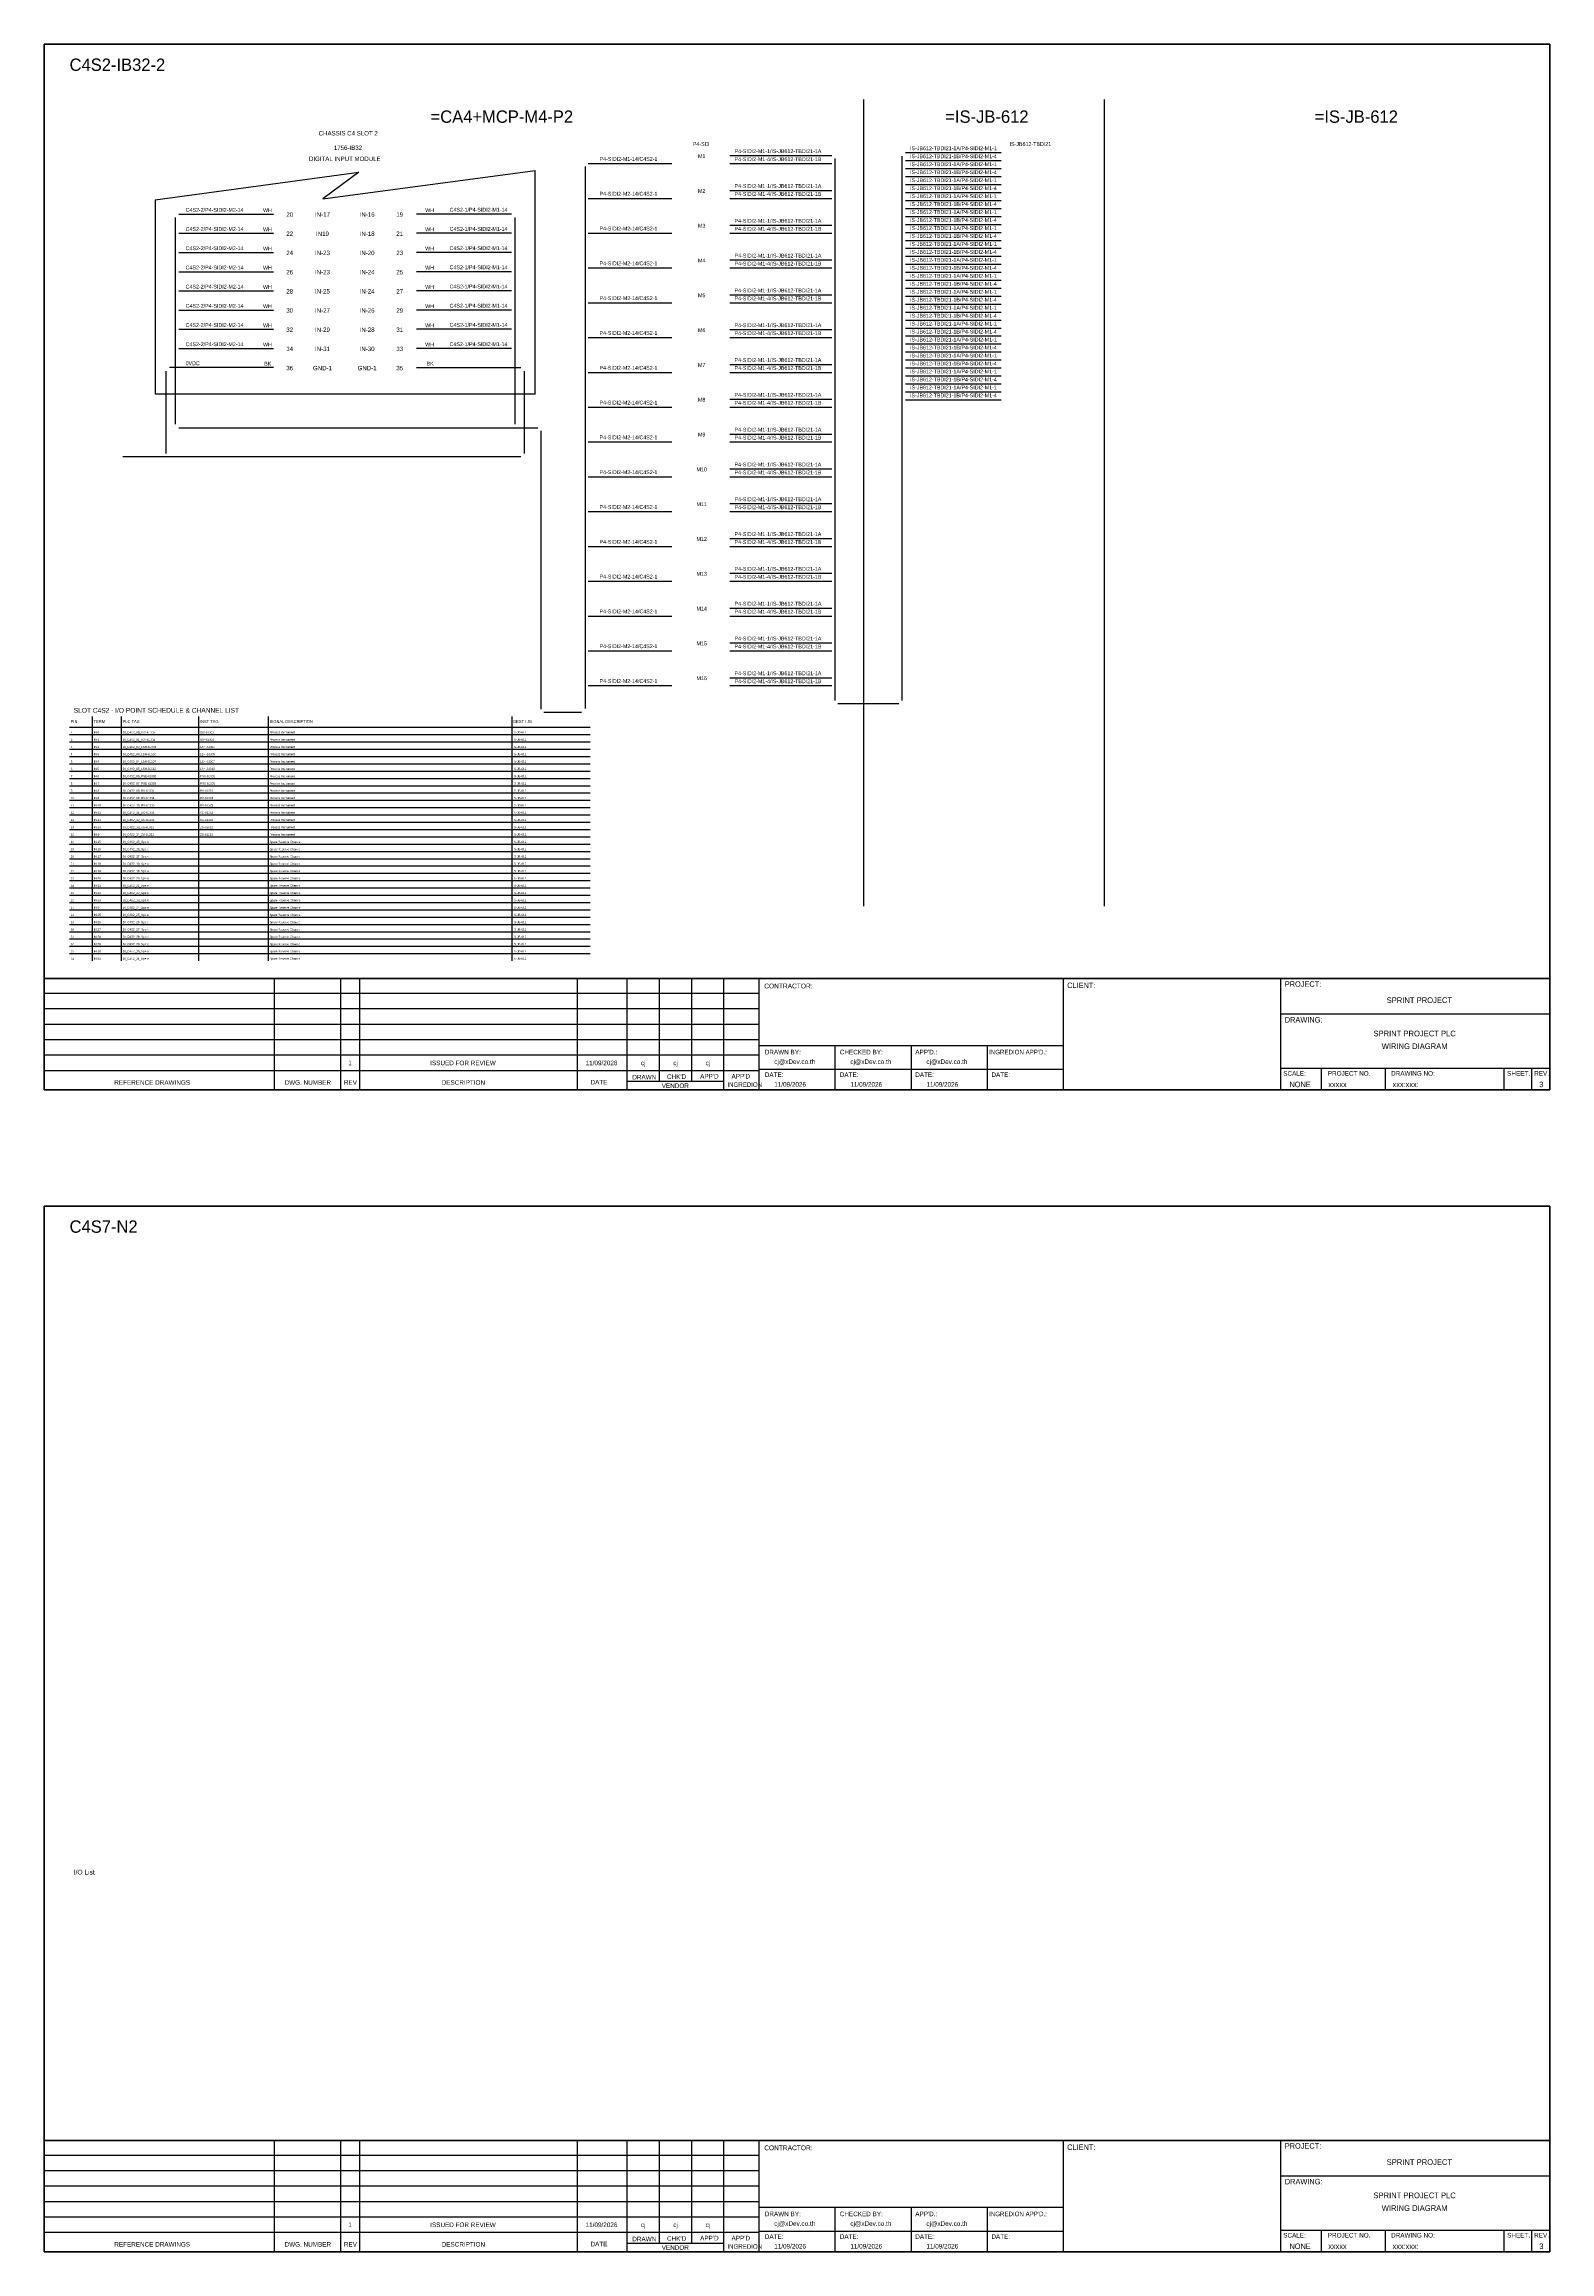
# Model space of a CAD drawing. Header units: metres. Extents: x 0 to 20667, y -39055 to 2704.
# Drawn here: x 4193 to 8087, y -30042 to -24334 of the extents above; entities that cross this region are included whole.
import ezdxf
from ezdxf.enums import TextEntityAlignment as Align

# ---------------------------------------------------------------- set-up
doc = ezdxf.new("R2010")
doc.units = ezdxf.units.M

msp = doc.modelspace()

# ---------------------------------------------------------------- linework, layer by layer
at = {"color": 7}
for p, q in [((4318.3, -26704.1), (4318.3, -26072)), ((4393.3, -26704.1), (4393.3, -26072)), ((4593.3, -26704.1), (4593.3, -26072)), ((4773.3, -26704.1), (4773.3, -26072)), ((5403.3, -26704.1), (5403.3, -26072)), ((4259, -26100), (5604.8, -26100))]:
    msp.add_line(p, q, dxfattribs=at)
at = {"color": 8}
for p, q in [((4259, -26118.9), (5604.8, -26118.9)), ((4259, -26137.8), (5604.8, -26137.8)), ((4259, -26156.7), (5604.8, -26156.7)), ((4259, -26175.5), (5604.8, -26175.5)), ((4259, -26194.4), (5604.8, -26194.4)), ((4259, -26213.3), (5604.8, -26213.3)), ((4259, -26232.2), (5604.8, -26232.2)), ((4259, -26251.1), (5604.8, -26251.1)), ((4259, -26269.9), (5604.8, -26269.9)), ((4259, -26288.8), (5604.8, -26288.8)), ((4259, -26307.7), (5604.8, -26307.7)), ((4259, -26326.6), (5604.8, -26326.6)), ((4259, -26345.4), (5604.8, -26345.4)), ((4259, -26364.3), (5604.8, -26364.3)), ((4259, -26383.2), (5604.8, -26383.2)), ((4259, -26402.1), (5604.8, -26402.1)), ((4259, -26421), (5604.8, -26421)), ((4259, -26439.8), (5604.8, -26439.8)), ((4259, -26458.7), (5604.8, -26458.7)), ((4259, -26477.6), (5604.8, -26477.6)), ((4259, -26496.5), (5604.8, -26496.5)), ((4259, -26515.3), (5604.8, -26515.3)), ((4259, -26534.2), (5604.8, -26534.2)), ((4259, -26553.1), (5604.8, -26553.1)), ((4259, -26572), (5604.8, -26572)), ((4259, -26590.9), (5604.8, -26590.9)), ((4259, -26609.7), (5604.8, -26609.7)), ((4259, -26628.6), (5604.8, -26628.6)), ((4259, -26647.5), (5604.8, -26647.5)), ((4259, -26666.4), (5604.8, -26666.4)), ((4259, -26685.2), (5604.8, -26685.2))]:
    msp.add_line(p, q, dxfattribs=at)
at = {"color": 4}
for p, q in [((7495.6, -26981.8), (7495.6, -27037.9)), ((7660.9, -26981.8), (7660.9, -27037.9)), ((7495.6, -29986), (7495.6, -30042.1)), ((7660.9, -29986), (7660.9, -30042.1))]:
    msp.add_line(p, q, dxfattribs=at)
at = {"color": 4, "ltscale": 0.5}
for p, q in [((7968, -26981.8), (7968, -27037.9)), ((7968, -26981.8), (7968, -27037.9)), ((8039.2, -26981.8), (8039.2, -27037.9)), ((8039.2, -26981.8), (8039.2, -27037.9)), ((7968, -29986), (7968, -30042.1)), ((7968, -29986), (7968, -30042.1)), ((8039.2, -29986), (8039.2, -30042.1)), ((8039.2, -29986), (8039.2, -30042.1))]:
    msp.add_line(p, q, dxfattribs=at)
at = {"layer": 'GT_1', "color": 4}
for p, q in [((4788.7, -27037.9), (4788.7, -26749.8)), ((4960.6, -27037.9), (4960.6, -26749.8)), ((5009.7, -27037.9), (5009.7, -26749.8)), ((5572.4, -27037.9), (5572.4, -26749.8)), ((5700.7, -27037.9), (5700.7, -26749.8)), ((5784.3, -27016.1), (5784.3, -26749.8)), ((5867.8, -27016.1), (5867.8, -26749.7)), ((5951.1, -27037.9), (5951.1, -26749.8)), ((6042.1, -27037.9), (6042.1, -26749.8)), ((6829.1, -27037.9), (6829.1, -26749.8)), ((7391.4, -27037.9), (7391.4, -26749.8)), ((7391.4, -27037.9), (7391.4, -26749.8)), ((7391.4, -27037.9), (7391.4, -26749.8)), ((6042.1, -26788.6), (4193.3, -26788.6)), ((6042.1, -26828.4), (4193.3, -26828.4)), ((6042.1, -26868.3), (4193.3, -26868.3)), ((6042.1, -26908.3), (4193.3, -26908.3)), ((6829.1, -26923.6), (6042.1, -26923.6)), ((6238.9, -27037.9), (6238.9, -26923.6)), ((6435.6, -27037.9), (6435.6, -26923.6)), ((6632.4, -27037.9), (6632.4, -26923.6)), ((6042.1, -26948.2), (4193.3, -26948.2)), ((6042, -26988.1), (4193.3, -26988.1)), ((6829.1, -26985.1), (6042.1, -26985.1)), ((7391.4, -26981.8), (8086.6, -26981.8)), ((5951.1, -27016.1), (5700.7, -27016.1)), ((6042.1, -29792.8), (4193.3, -29792.8)), ((4788.7, -30042.1), (4788.7, -29754)), ((4960.6, -30042.1), (4960.6, -29754)), ((5009.7, -30042.1), (5009.7, -29754)), ((5572.4, -30042.1), (5572.4, -29754)), ((5700.7, -30042.1), (5700.7, -29754)), ((5784.3, -30020.3), (5784.3, -29754)), ((5867.8, -30020.3), (5867.8, -29754)), ((5951.1, -30042.1), (5951.1, -29754)), ((6042.1, -30042.1), (6042.1, -29754)), ((6829.1, -30042.1), (6829.1, -29754)), ((7391.4, -30042.1), (7391.4, -29754)), ((7391.4, -30042.1), (7391.4, -29754)), ((7391.4, -30042.1), (7391.4, -29754)), ((6042.1, -29832.6), (4193.3, -29832.6)), ((6042.1, -29872.6), (4193.3, -29872.6)), ((6042.1, -29912.5), (4193.3, -29912.5)), ((6042.1, -29952.4), (4193.3, -29952.4)), ((6829.1, -29927.8), (6042.1, -29927.8)), ((6238.9, -30042.1), (6238.9, -29927.8)), ((6435.6, -30042.1), (6435.6, -29927.8)), ((6632.4, -30042.1), (6632.4, -29927.8)), ((6042, -29992.3), (4193.3, -29992.3)), ((5951.1, -30020.3), (5700.7, -30020.3)), ((6829.1, -29989.3), (6042.1, -29989.3)), ((7391.4, -29986), (8086.6, -29986))]:
    msp.add_line(p, q, dxfattribs=at)
at = {"layer": 'HELPPOINT', "color": 4, "lineweight": 35}
for p, q in [((4193.3, -27037.9), (4193.3, -24333.7)), ((4193.3, -24333.7), (8086.6, -24333.7)), ((4193.3, -27037.9), (4193.3, -24333.7)), ((4193.3, -24333.7), (8086.6, -24333.7)), ((8086.6, -24333.7), (8086.6, -27037.9)), ((8086.6, -24333.7), (8086.6, -27037.9)), ((8086.6, -27037.9), (4193.3, -27037.9)), ((8086.6, -27037.9), (4193.3, -27037.9)), ((4193.3, -30042.1), (4193.3, -27337.9)), ((4193.3, -27337.9), (8086.6, -27337.9)), ((4193.3, -30042.1), (4193.3, -27337.9)), ((4193.3, -27337.9), (8086.6, -27337.9)), ((8086.6, -27337.9), (8086.6, -30042.1)), ((8086.6, -27337.9), (8086.6, -30042.1)), ((8086.6, -30042.1), (4193.3, -30042.1)), ((8086.6, -30042.1), (4193.3, -30042.1))]:
    msp.add_line(p, q, dxfattribs=at)
at = {"layer": 'HELPPOINT', "color": 4}
for p, q in [((7391.4, -26841.3), (8086.6, -26841.3)), ((7391.4, -26841.3), (8086.6, -26841.3)), ((7391.4, -26981.8), (8086.6, -26981.8)), ((7391.4, -29845.6), (8086.6, -29845.6)), ((7391.4, -29845.6), (8086.6, -29845.6)), ((7391.4, -29986), (8086.6, -29986))]:
    msp.add_line(p, q, dxfattribs=at)
at = {"layer": 'IE-WIRE', "color": 4, "ltscale": 25.4}
for p, q in [((5591.9, -24650.4), (5591.9, -26051.8)), ((6237.8, -24629.8), (6237.8, -26030.8)), ((6411.3, -24623.4), (6411.3, -26030.8)), ((6420.5, -24614.2), (6668.2, -24614.2)), ((6420.5, -24614.2), (6668.2, -24614.2)), ((6420.5, -24634.8), (6668.2, -24634.8)), ((6420.5, -24634.8), (6668.2, -24634.8)), ((6420.5, -24655.5), (6668.2, -24655.5)), ((6420.5, -24655.5), (6668.2, -24655.5)), ((6420.5, -24676.1), (6668.2, -24676.1)), ((6420.5, -24676.1), (6668.2, -24676.1)), ((6420.5, -24696.7), (6668.2, -24696.7)), ((6420.5, -24696.7), (6668.2, -24696.7)), ((6420.5, -24717.3), (6668.2, -24717.3)), ((6420.5, -24717.3), (6668.2, -24717.3)), ((4541.4, -24773.1), (4786.7, -24773.1)), ((5401.4, -24773.1), (5156.2, -24773.1)), ((6420.5, -24737.9), (6668.2, -24737.9)), ((6420.5, -24737.9), (6668.2, -24737.9)), ((6420.5, -24758.5), (6668.2, -24758.5)), ((6420.5, -24758.5), (6668.2, -24758.5)), ((4532.3, -24782.3), (4532.3, -25308.4)), ((4541.4, -24822.8), (4786.7, -24822.8)), ((5401.4, -24822.8), (5156.2, -24822.8)), ((5410.6, -24782.3), (5410.6, -25246.1)), ((6420.5, -24779.1), (6668.2, -24779.1)), ((6420.5, -24779.1), (6668.2, -24779.1)), ((6420.5, -24799.7), (6668.2, -24799.7)), ((6420.5, -24799.7), (6668.2, -24799.7)), ((6420.5, -24820.4), (6668.2, -24820.4)), ((6420.5, -24820.4), (6668.2, -24820.4)), ((4541.4, -24872.4), (4786.7, -24872.4)), ((5401.4, -24872.4), (5156.2, -24872.4)), ((6420.5, -24841), (6668.2, -24841)), ((6420.5, -24841), (6668.2, -24841)), ((6420.5, -24861.6), (6668.2, -24861.6)), ((6420.5, -24861.6), (6668.2, -24861.6)), ((6420.5, -24882.2), (6668.2, -24882.2)), ((6420.5, -24882.2), (6668.2, -24882.2)), ((4541.4, -24922), (4786.7, -24922)), ((5401.4, -24922), (5156.2, -24922)), ((6420.5, -24902.8), (6668.2, -24902.8)), ((6420.5, -24902.8), (6668.2, -24902.8)), ((6420.5, -24923.4), (6668.2, -24923.4)), ((6420.5, -24923.4), (6668.2, -24923.4)), ((6420.5, -24944), (6668.2, -24944)), ((6420.5, -24944), (6668.2, -24944)), ((4541.4, -24971.7), (4786.7, -24971.7)), ((5401.4, -24971.7), (5156.2, -24971.7)), ((6420.5, -24964.6), (6668.2, -24964.6)), ((6420.5, -24964.6), (6668.2, -24964.6)), ((6420.5, -24985.2), (6668.2, -24985.2)), ((6420.5, -24985.2), (6668.2, -24985.2)), ((4541.4, -25021.3), (4786.7, -25021.3)), ((5401.4, -25021.3), (5156.2, -25021.3)), ((6420.5, -25005.9), (6668.2, -25005.9)), ((6420.5, -25005.9), (6668.2, -25005.9)), ((6420.5, -25026.5), (6668.2, -25026.5)), ((6420.5, -25026.5), (6668.2, -25026.5)), ((6420.5, -25047.1), (6668.2, -25047.1)), ((6420.5, -25047.1), (6668.2, -25047.1)), ((4541.4, -25070.9), (4786.7, -25070.9)), ((5401.4, -25070.9), (5156.2, -25070.9)), ((6420.5, -25067.7), (6668.2, -25067.7)), ((6420.5, -25067.7), (6668.2, -25067.7)), ((6420.5, -25088.3), (6668.2, -25088.3)), ((6420.5, -25088.3), (6668.2, -25088.3)), ((6420.5, -25108.9), (6668.2, -25108.9)), ((6420.5, -25108.9), (6668.2, -25108.9)), ((4541.4, -25120.6), (4786.7, -25120.6)), ((5401.4, -25120.6), (5156.2, -25120.6)), ((6420.5, -25129.5), (6668.2, -25129.5)), ((6420.5, -25129.5), (6668.2, -25129.5)), ((6420.5, -25150.1), (6668.2, -25150.1)), ((6420.5, -25150.1), (6668.2, -25150.1)), ((6420.5, -25170.8), (6668.2, -25170.8)), ((6420.5, -25170.8), (6668.2, -25170.8)), ((6420.5, -25191.4), (6668.2, -25191.4)), ((6420.5, -25191.4), (6668.2, -25191.4)), ((6420.5, -25212), (6668.2, -25212)), ((6420.5, -25212), (6668.2, -25212)), ((4532.3, -25246.1), (4532.3, -25316.6)), ((5410.6, -25246.1), (5410.6, -25316.6)), ((6420.5, -25232.6), (6668.2, -25232.6)), ((6420.5, -25232.6), (6668.2, -25232.6)), ((6420.5, -25253.2), (6668.2, -25253.2)), ((6420.5, -25253.2), (6668.2, -25253.2)), ((5477.5, -25333.7), (5477.5, -26052.9))]:
    msp.add_line(p, q, dxfattribs=at)
at = {"layer": 'IE-WIRE', "color": 4}
for p, q in [((5599.9, -24642.4), (5816.4, -24642.4)), ((5966.7, -24621.8), (6229.8, -24621.8)), ((5966.7, -24642.4), (6229.8, -24642.4)), ((5966.7, -24711.8), (6229.8, -24711.8)), ((5599.9, -24732.4), (5816.4, -24732.4)), ((5966.7, -24732.4), (6229.8, -24732.4)), ((5599.9, -24822.4), (5816.4, -24822.4)), ((5966.7, -24801.8), (6229.8, -24801.8)), ((5966.7, -24822.4), (6229.8, -24822.4)), ((5599.9, -24912.4), (5816.4, -24912.4)), ((5966.7, -24891.8), (6229.8, -24891.8)), ((5966.7, -24912.4), (6229.8, -24912.4)), ((5599.9, -25002.4), (5816.4, -25002.4)), ((5966.7, -24981.8), (6229.8, -24981.8)), ((5966.7, -25002.4), (6229.8, -25002.4)), ((5599.9, -25092.4), (5816.4, -25092.4)), ((5966.7, -25071.8), (6229.8, -25071.8)), ((5966.7, -25092.4), (6229.8, -25092.4)), ((5966.7, -25161.8), (6229.8, -25161.8)), ((5599.9, -25182.4), (5816.4, -25182.4)), ((5966.7, -25182.4), (6229.8, -25182.4)), ((5599.9, -25272.4), (5816.4, -25272.4)), ((5966.7, -25251.8), (6229.8, -25251.8)), ((5966.7, -25272.4), (6229.8, -25272.4)), ((4541.4, -25325.7), (5469.5, -25325.7)), ((5966.7, -25341.8), (6229.8, -25341.8)), ((5599.9, -25362.4), (5816.4, -25362.4)), ((5966.7, -25362.4), (6229.8, -25362.4)), ((5599.9, -25452.4), (5816.4, -25452.4)), ((5966.7, -25431.8), (6229.8, -25431.8)), ((5966.7, -25452.4), (6229.8, -25452.4)), ((5599.9, -25542.4), (5816.4, -25542.4)), ((5966.7, -25521.8), (6229.8, -25521.8)), ((5966.7, -25542.4), (6229.8, -25542.4)), ((5966.7, -25611.8), (6229.8, -25611.8)), ((5599.9, -25632.4), (5816.4, -25632.4)), ((5966.7, -25632.4), (6229.8, -25632.4)), ((5599.9, -25722.4), (5816.4, -25722.4)), ((5966.7, -25701.8), (6229.8, -25701.8)), ((5966.7, -25722.4), (6229.8, -25722.4)), ((5966.7, -25791.8), (6229.8, -25791.8)), ((5599.9, -25812.4), (5816.4, -25812.4)), ((5966.7, -25812.4), (6229.8, -25812.4)), ((5599.9, -25902.4), (5816.4, -25902.4)), ((5966.7, -25881.8), (6229.8, -25881.8)), ((5966.7, -25902.4), (6229.8, -25902.4)), ((5966.7, -25971.8), (6229.8, -25971.8)), ((5599.9, -25992.4), (5816.4, -25992.4)), ((5966.7, -25992.4), (6229.8, -25992.4)), ((5485.5, -26060.9), (5582.7, -26060.9)), ((6245.8, -26038.8), (6403.3, -26038.8))]:
    msp.add_line(p, q, dxfattribs=at)
at = {"layer": 'IE-WIRE', "color": 7, "ltscale": 25.4}
for p, q in [((4786.7, -25170.2), (4517.3, -25170.2)), ((5156.2, -25170.2), (5425.6, -25170.2)), ((4508.2, -25179.3), (4508.2, -25311.7)), ((5434.7, -25179.3), (5434.7, -25325.7)), ((4508.2, -25246.1), (4508.2, -25391.8)), ((5434.7, -25325.7), (5434.7, -25391.8)), ((5425.7, -25400.7), (4396.7, -25400.7))]:
    msp.add_line(p, q, dxfattribs=at)
at = {"layer": 'MEMBER', "color": 4, "lineweight": 35}
for p, q in [((4193.3, -26749.8), (8086.6, -26749.8)), ((4193.3, -26749.8), (8086.6, -26749.8)), ((4193.3, -29754), (8086.6, -29754)), ((4193.3, -29754), (8086.6, -29754))]:
    msp.add_line(p, q, dxfattribs=at)
at = {"layer": 'MEMBER', "color": 4}
for p, q in [((7391.4, -26841.3), (8086.6, -26841.3)), ((7391.4, -26841.3), (8086.6, -26841.3)), ((7391.4, -26981.8), (8086.6, -26981.8)), ((7391.4, -26981.8), (8086.6, -26981.8)), ((7391.4, -29845.6), (8086.6, -29845.6)), ((7391.4, -29845.6), (8086.6, -29845.6)), ((7391.4, -29986), (8086.6, -29986)), ((7391.4, -29986), (8086.6, -29986))]:
    msp.add_line(p, q, dxfattribs=at)
at = {"layer": 'x01001-FrameArea'}
for p, q in [((6311.5, -24476.4), (6311.5, -26562.9)), ((6934.6, -24476.4), (6934.6, -26562.9)), ((4914.3, -24733.6), (5462.9, -24660.1)), ((5462.9, -25238.7), (5462.9, -24660.1)), ((4480, -24736.5), (5007.4, -24664.8)), ((5007.4, -24664.8), (4914.3, -24733.6)), ((4480, -24736.5), (4480, -25238.7)), ((5462.9, -25238.7), (4480, -25238.7))]:
    msp.add_line(p, q, dxfattribs=at)

# ---------------------------------------------------------------- texts
at = {"color": 2}
for s, p in [('C4S2-IB32-2', (4259, -24402.9)), ('C4S7-N2', (4259, -27407.1))]:
    msp.add_text(s, height=32, dxfattribs=at).set_placement(p)
for s, height, p in [('=CA4+MCP-M4-P2', 32, (5376.7, -24521.1)), ('=IS-JB-612', 32, (6631, -24521.1)), ('=IS-JB-612', 32, (7586.1, -24521.1)), ('CHASSIS C4 SLOT 2', 11.441, (4979.5, -24564.1)), ('1756-IB32', 11.44, (4978.9, -24601.6)), ('DIGITAL INPUT MODULE', 11.441, (4970.7, -24630.1)), ('20', 11.44, (4828.2, -24774.3)), ('IN-17', 11.44, (4912.9, -24774.3)), ('IN-16', 11.44, (5028.4, -24774.3)), ('19', 11.44, (5112.7, -24774.3)), ('22', 11.44, (4828.2, -24823.9)), ('IN19', 11.44, (4912.9, -24823.9)), ('IN-18', 11.44, (5028.4, -24823.9)), ('21', 11.44, (5112.7, -24823.9)), ('24', 11.44, (4828.2, -24873.5)), ('IN-23', 11.44, (4912.9, -24873.5)), ('IN-20', 11.44, (5028.4, -24873.5)), ('23', 11.44, (5112.7, -24873.5)), ('26', 11.44, (4828.2, -24923.2)), ('IN-23', 11.44, (4912.9, -24923.2)), ('IN-24', 11.44, (5028.4, -24923.2)), ('25', 11.44, (5112.7, -24923.2)), ('28', 11.44, (4828.2, -24972.8)), ('IN-25', 11.44, (4912.9, -24972.8)), ('IN-24', 11.44, (5028.4, -24972.8)), ('27', 11.44, (5112.7, -24972.8)), ('30', 11.44, (4828.2, -25022.4)), ('IN-27', 11.44, (4912.9, -25022.4)), ('IN-26', 11.44, (5028.4, -25022.4)), ('29', 11.44, (5112.7, -25022.4)), ('32', 11.44, (4828.2, -25072.1)), ('34', 11.44, (4828.2, -25121.7)), ('IN-29', 11.44, (4912.9, -25072.1)), ('IN-31', 11.44, (4912.9, -25121.7)), ('IN-28', 11.44, (5028.4, -25072.1)), ('IN-30', 11.44, (5028.4, -25121.7)), ('31', 11.44, (5112.7, -25072.1)), ('33', 11.44, (5112.7, -25121.7)), ('36', 11.44, (4828.2, -25171.3)), ('GND-1', 11.44, (4912.9, -25171.3)), ('GND-1', 11.44, (5028.4, -25171.3)), ('35', 11.44, (5112.7, -25171.3))]:
    msp.add_text(s, height=height, dxfattribs=at).set_placement(p, align=Align.MIDDLE_CENTER)
at = {"color": 4}
for s, height, p in [('P4-SI3', 9.95, (5891.6, -24591.9)), ('IS-JB612-TBDI21', 9.949, (6743.4, -24591.9))]:
    msp.add_text(s, height=height, dxfattribs=at).set_placement(p, align=Align.MIDDLE_CENTER)
for s, height, p in [('IS-JB612-TBDI21-1A/P4-SIDI2-M1-1', 9.949, (6432.2, -24607.9)), ('P4-SIDI2-M1-14/C4S2-1', 9.949, (5629.4, -24635.5)), ('P4-SIDI2-M1-1/IS-JB612-TBDI21-1A', 9.949, (5978.5, -24615.5)), ('P4-SIDI2-M1-4/IS-JB612-TBDI21-1B', 9.949, (5978.5, -24636.1)), ('IS-JB612-TBDI21-1B/P4-SIDI2-M1-4', 9.949, (6432.2, -24628.6)), ('IS-JB612-TBDI21-1A/P4-SIDI2-M1-1', 9.949, (6432.2, -24649.2)), ('IS-JB612-TBDI21-1B/P4-SIDI2-M1-4', 9.949, (6432.2, -24669.8)), ('P4-SIDI2-M2-14/C4S2-1', 9.949, (5629.4, -24725.5)), ('P4-SIDI2-M1-1/IS-JB612-TBDI21-1A', 9.949, (5978.5, -24705.5)), ('P4-SIDI2-M1-4/IS-JB612-TBDI21-1B', 9.949, (5978.5, -24726.1)), ('IS-JB612-TBDI21-1A/P4-SIDI2-M1-1', 9.949, (6432.2, -24690.4)), ('IS-JB612-TBDI21-1B/P4-SIDI2-M1-4', 9.949, (6432.2, -24711)), ('C4S2-2/P4-SIDI2-M2-14', 9.949, (4559.1, -24767.2)), ('WH', 9.95, (4759.2, -24767.9)), ('WH', 9.95, (5178.6, -24767.9)), ('C4S2-1/P4-SIDI2-M1-14', 9.949, (5241.6, -24766.8)), ('IS-JB612-TBDI21-1A/P4-SIDI2-M1-1', 9.949, (6432.2, -24731.6)), ('IS-JB612-TBDI21-1B/P4-SIDI2-M1-4', 9.949, (6432.2, -24752.2)), ('IS-JB612-TBDI21-1A/P4-SIDI2-M1-1', 9.949, (6432.2, -24772.8)), ('C4S2-2/P4-SIDI2-M2-14', 9.949, (4559.1, -24816.8)), ('WH', 9.95, (4759.2, -24817.5)), ('WH', 9.95, (5178.6, -24817.5)), ('C4S2-1/P4-SIDI2-M1-14', 9.949, (5241.6, -24816.5)), ('P4-SIDI2-M2-14/C4S2-1', 9.949, (5629.4, -24815.5)), ('P4-SIDI2-M1-1/IS-JB612-TBDI21-1A', 9.949, (5978.5, -24795.5)), ('P4-SIDI2-M1-4/IS-JB612-TBDI21-1B', 9.949, (5978.5, -24816.1)), ('IS-JB612-TBDI21-1B/P4-SIDI2-M1-4', 9.949, (6432.2, -24793.5)), ('IS-JB612-TBDI21-1A/P4-SIDI2-M1-1', 9.949, (6432.2, -24814.1)), ('IS-JB612-TBDI21-1B/P4-SIDI2-M1-4', 9.949, (6432.2, -24834.7)), ('C4S2-2/P4-SIDI2-M2-14', 9.949, (4559.1, -24866.4)), ('WH', 9.95, (4759.2, -24867.1)), ('WH', 9.95, (5178.6, -24867.1)), ('C4S2-1/P4-SIDI2-M1-14', 9.949, (5241.6, -24866.1)), ('P4-SIDI2-M1-1/IS-JB612-TBDI21-1A', 9.949, (5978.5, -24885.5)), ('IS-JB612-TBDI21-1A/P4-SIDI2-M1-1', 9.949, (6432.2, -24855.3)), ('IS-JB612-TBDI21-1B/P4-SIDI2-M1-4', 9.949, (6432.2, -24875.9)), ('IS-JB612-TBDI21-1A/P4-SIDI2-M1-1', 9.949, (6432.2, -24896.5)), ('C4S2-2/P4-SIDI2-M2-14', 9.949, (4559.1, -24916.1)), ('WH', 9.95, (4759.2, -24916.8)), ('WH', 9.95, (5178.6, -24916.8)), ('C4S2-1/P4-SIDI2-M1-14', 9.949, (5241.6, -24915.7)), ('P4-SIDI2-M2-14/C4S2-1', 9.949, (5629.4, -24905.5)), ('P4-SIDI2-M1-4/IS-JB612-TBDI21-1B', 9.949, (5978.5, -24906.1)), ('IS-JB612-TBDI21-1B/P4-SIDI2-M1-4', 9.949, (6432.2, -24917.1)), ('IS-JB612-TBDI21-1A/P4-SIDI2-M1-1', 9.949, (6432.2, -24937.7)), ('C4S2-2/P4-SIDI2-M2-14', 9.949, (4559.1, -24965.7)), ('WH', 9.95, (4759.2, -24966.4)), ('WH', 9.95, (5178.6, -24966.4)), ('C4S2-1/P4-SIDI2-M1-14', 9.949, (5241.6, -24965.4)), ('P4-SIDI2-M2-14/C4S2-1', 9.949, (5629.4, -24995.5)), ('P4-SIDI2-M1-1/IS-JB612-TBDI21-1A', 9.949, (5978.5, -24975.5)), ('P4-SIDI2-M1-4/IS-JB612-TBDI21-1B', 9.949, (5978.5, -24996.1)), ('IS-JB612-TBDI21-1B/P4-SIDI2-M1-4', 9.949, (6432.2, -24958.3)), ('IS-JB612-TBDI21-1A/P4-SIDI2-M1-1', 9.949, (6432.2, -24979)), ('IS-JB612-TBDI21-1B/P4-SIDI2-M1-4', 9.949, (6432.2, -24999.6)), ('C4S2-2/P4-SIDI2-M2-14', 9.949, (4559.1, -25015.3)), ('C4S2-2/P4-SIDI2-M2-14', 9.949, (4559.1, -25065)), ('WH', 9.95, (4759.2, -25016)), ('WH', 9.95, (4759.2, -25065.7)), ('WH', 9.95, (5178.6, -25016)), ('WH', 9.95, (5178.6, -25065.7)), ('C4S2-1/P4-SIDI2-M1-14', 9.949, (5241.6, -25015)), ('C4S2-1/P4-SIDI2-M1-14', 9.949, (5241.6, -25064.6)), ('P4-SIDI2-M1-1/IS-JB612-TBDI21-1A', 9.949, (5978.5, -25065.5)), ('IS-JB612-TBDI21-1A/P4-SIDI2-M1-1', 9.949, (6432.2, -25020.2)), ('IS-JB612-TBDI21-1B/P4-SIDI2-M1-4', 9.949, (6432.2, -25040.8)), ('IS-JB612-TBDI21-1A/P4-SIDI2-M1-1', 9.949, (6432.2, -25061.4)), ('C4S2-2/P4-SIDI2-M2-14', 9.949, (4559.1, -25114.6)), ('WH', 9.95, (4759.2, -25115.3)), ('WH', 9.95, (5178.6, -25115.3)), ('C4S2-1/P4-SIDI2-M1-14', 9.949, (5241.6, -25114.3)), ('P4-SIDI2-M2-14/C4S2-1', 9.949, (5629.4, -25085.5)), ('P4-SIDI2-M1-4/IS-JB612-TBDI21-1B', 9.949, (5978.5, -25086.1)), ('IS-JB612-TBDI21-1B/P4-SIDI2-M1-4', 9.949, (6432.2, -25082)), ('IS-JB612-TBDI21-1A/P4-SIDI2-M1-1', 9.949, (6432.2, -25102.6)), ('IS-JB612-TBDI21-1B/P4-SIDI2-M1-4', 9.949, (6432.2, -25123.2)), ('P4-SIDI2-M2-14/C4S2-1', 9.949, (5629.4, -25175.5)), ('P4-SIDI2-M1-1/IS-JB612-TBDI21-1A', 9.949, (5978.5, -25155.5)), ('P4-SIDI2-M1-4/IS-JB612-TBDI21-1B', 9.949, (5978.5, -25176.1)), ('IS-JB612-TBDI21-1A/P4-SIDI2-M1-1', 9.949, (6432.2, -25143.9)), ('IS-JB612-TBDI21-1B/P4-SIDI2-M1-4', 9.949, (6432.2, -25164.5)), ('IS-JB612-TBDI21-1A/P4-SIDI2-M1-1', 9.949, (6432.2, -25185.1)), ('IS-JB612-TBDI21-1B/P4-SIDI2-M1-4', 9.949, (6432.2, -25205.7)), ('IS-JB612-TBDI21-1A/P4-SIDI2-M1-1', 9.949, (6432.2, -25226.3)), ('P4-SIDI2-M2-14/C4S2-1', 9.949, (5629.4, -25265.5)), ('P4-SIDI2-M1-1/IS-JB612-TBDI21-1A', 9.949, (5978.5, -25245.5)), ('P4-SIDI2-M1-4/IS-JB612-TBDI21-1B', 9.949, (5978.5, -25266.1)), ('IS-JB612-TBDI21-1B/P4-SIDI2-M1-4', 9.949, (6432.2, -25246.9)), ('P4-SIDI2-M2-14/C4S2-1', 9.949, (5629.4, -25355.5)), ('P4-SIDI2-M1-1/IS-JB612-TBDI21-1A', 9.949, (5978.5, -25335.5)), ('P4-SIDI2-M1-4/IS-JB612-TBDI21-1B', 9.949, (5978.5, -25356.1)), ('P4-SIDI2-M2-14/C4S2-1', 9.949, (5629.4, -25445.5)), ('P4-SIDI2-M1-1/IS-JB612-TBDI21-1A', 9.949, (5978.5, -25425.5)), ('P4-SIDI2-M1-4/IS-JB612-TBDI21-1B', 9.949, (5978.5, -25446.1)), ('P4-SIDI2-M1-1/IS-JB612-TBDI21-1A', 9.949, (5978.5, -25515.5)), ('P4-SIDI2-M2-14/C4S2-1', 9.949, (5629.4, -25535.5)), ('P4-SIDI2-M1-4/IS-JB612-TBDI21-1B', 9.949, (5978.5, -25536.1)), ('P4-SIDI2-M2-14/C4S2-1', 9.949, (5629.4, -25625.5)), ('P4-SIDI2-M1-1/IS-JB612-TBDI21-1A', 9.949, (5978.5, -25605.5)), ('P4-SIDI2-M1-4/IS-JB612-TBDI21-1B', 9.949, (5978.5, -25626.1)), ('P4-SIDI2-M1-1/IS-JB612-TBDI21-1A', 9.949, (5978.5, -25695.5)), ('P4-SIDI2-M2-14/C4S2-1', 9.949, (5629.4, -25715.5)), ('P4-SIDI2-M1-4/IS-JB612-TBDI21-1B', 9.949, (5978.5, -25716.1)), ('P4-SIDI2-M2-14/C4S2-1', 9.949, (5629.4, -25805.5)), ('P4-SIDI2-M1-1/IS-JB612-TBDI21-1A', 9.949, (5978.5, -25785.5)), ('P4-SIDI2-M1-4/IS-JB612-TBDI21-1B', 9.949, (5978.5, -25806.1)), ('P4-SIDI2-M2-14/C4S2-1', 9.949, (5629.4, -25895.5)), ('P4-SIDI2-M1-1/IS-JB612-TBDI21-1A', 9.949, (5978.5, -25875.5)), ('P4-SIDI2-M1-4/IS-JB612-TBDI21-1B', 9.949, (5978.5, -25896.1)), ('P4-SIDI2-M1-1/IS-JB612-TBDI21-1A', 9.949, (5978.5, -25965.5)), ('P4-SIDI2-M2-14/C4S2-1', 9.949, (5629.4, -25985.5)), ('P4-SIDI2-M1-4/IS-JB612-TBDI21-1B', 9.949, (5978.5, -25986.1))]:
    msp.add_text(s, height=height, dxfattribs=at).set_placement(p)
at = {"color": 7}
for s, height, p in [('0VDC', 9.95, (4559.1, -25163.9)), ('BK', 9.95, (4762.2, -25164.9)), ('BK', 9.95, (5182.1, -25164.9)), ('2', 5.5, (4262, -26134.8)), ('1', 5.5, (4262, -26115.9)), ('IN-0', 5.5, (4321.3, -26115.9)), ('IN-1', 5.5, (4321.3, -26134.8)), ('DI_C4S2_00_ISV-61303', 5.5, (4396.3, -26115.9)), ('DI_C4S2_01_ISV-61304', 5.5, (4396.3, -26134.8)), ('ISV-61303', 5.5, (4596.3, -26115.9)), ('ISV-61304', 5.5, (4596.3, -26134.8)), ('Process Instrument', 5.5, (4776.3, -26115.9)), ('Process Instrument', 5.5, (4776.3, -26134.8)), ('IS-JB-612', 5.5, (5406.3, -26115.9)), ('IS-JB-612', 5.5, (5406.3, -26134.8)), ('4', 5.5, (4262, -26172.5)), ('3', 5.5, (4262, -26153.7)), ('5', 5.5, (4262, -26191.4)), ('IN-2', 5.5, (4321.3, -26153.7)), ('IN-3', 5.5, (4321.3, -26172.5)), ('IN-4', 5.5, (4321.3, -26191.4)), ('DI_C4S2_02_LSH-61304', 5.5, (4396.3, -26153.7)), ('DI_C4S2_03_LSH-61305', 5.5, (4396.3, -26172.5)), ('DI_C4S2_04_LSH-61307', 5.5, (4396.3, -26191.4)), ('LSH-61304', 5.5, (4596.3, -26153.7)), ('LSH-61305', 5.5, (4596.3, -26172.5)), ('LSH-61307', 5.5, (4596.3, -26191.4)), ('Process Instrument', 5.5, (4776.3, -26153.7)), ('Process Instrument', 5.5, (4776.3, -26172.5)), ('Process Instrument', 5.5, (4776.3, -26191.4)), ('IS-JB-612', 5.5, (5406.3, -26153.7)), ('IS-JB-612', 5.5, (5406.3, -26172.5)), ('IS-JB-612', 5.5, (5406.3, -26191.4)), ('8', 5.5, (4262, -26248.1)), ('6', 5.5, (4262, -26210.3)), ('7', 5.5, (4262, -26229.2)), ('IN-5', 5.5, (4321.3, -26210.3)), ('IN-6', 5.5, (4321.3, -26229.2)), ('IN-7', 5.5, (4321.3, -26248.1)), ('DI_C4S2_05_LSH-61312', 5.5, (4396.3, -26210.3)), ('DI_C4S2_06_PSE-61302', 5.5, (4396.3, -26229.2)), ('DI_C4S2_07_PSE-61303', 5.5, (4396.3, -26248.1)), ('LSH-61312', 5.5, (4596.3, -26210.3)), ('PSE-61302', 5.5, (4596.3, -26229.2)), ('PSE-61303', 5.5, (4596.3, -26248.1)), ('Process Instrument', 5.5, (4776.3, -26210.3)), ('Process Instrument', 5.5, (4776.3, -26229.2)), ('Process Instrument', 5.5, (4776.3, -26248.1)), ('IS-JB-612', 5.5, (5406.3, -26210.3)), ('IS-JB-612', 5.5, (5406.3, -26229.2)), ('IS-JB-612', 5.5, (5406.3, -26248.1)), ('9', 5.5, (4262, -26266.9)), ('10', 5.5, (4262, -26285.8)), ('11', 5.5, (4262, -26304.7)), ('IN-8', 5.5, (4321.3, -26266.9)), ('IN-9', 5.5, (4321.3, -26285.8)), ('IN-10', 5.5, (4321.3, -26304.7)), ('DI_C4S2_08_RV-61301', 5.5, (4396.3, -26266.9)), ('DI_C4S2_09_RV-61304', 5.5, (4396.3, -26285.8)), ('DI_C4S2_10_RV-61305', 5.5, (4396.3, -26304.7)), ('RV-61301', 5.5, (4596.3, -26266.9)), ('RV-61304', 5.5, (4596.3, -26285.8)), ('RV-61305', 5.5, (4596.3, -26304.7)), ('Process Instrument', 5.5, (4776.3, -26266.9)), ('Process Instrument', 5.5, (4776.3, -26285.8)), ('Process Instrument', 5.5, (4776.3, -26304.7)), ('IS-JB-612', 5.5, (5406.3, -26266.9)), ('IS-JB-612', 5.5, (5406.3, -26285.8)), ('IS-JB-612', 5.5, (5406.3, -26304.7)), ('12', 5.5, (4262, -26323.6)), ('13', 5.5, (4262, -26342.4)), ('14', 5.5, (4262, -26361.3)), ('IN-11', 5.5, (4321.3, -26323.6)), ('IN-12', 5.5, (4321.3, -26342.4)), ('IN-13', 5.5, (4321.3, -26361.3)), ('DI_C4S2_11_SC-61301', 5.5, (4396.3, -26323.6)), ('DI_C4S2_12_SC-61302', 5.5, (4396.3, -26342.4)), ('DI_C4S2_13_ZS-61312', 5.5, (4396.3, -26361.3)), ('ZS-61312', 5.5, (4596.3, -26361.3)), ('SC-61301', 5.5, (4596.3, -26323.6)), ('SC-61302', 5.5, (4596.3, -26342.4)), ('Process Instrument', 5.5, (4776.3, -26323.6)), ('Process Instrument', 5.5, (4776.3, -26342.4)), ('Process Instrument', 5.5, (4776.3, -26361.3)), ('IS-JB-612', 5.5, (5406.3, -26323.6)), ('IS-JB-612', 5.5, (5406.3, -26342.4)), ('IS-JB-612', 5.5, (5406.3, -26361.3)), ('15', 5.5, (4262, -26380.2)), ('16', 5.5, (4262, -26399.1)), ('19', 5.5, (4262, -26418)), ('IN-14', 5.5, (4321.3, -26380.2)), ('IN-15', 5.5, (4321.3, -26399.1)), ('IN-16', 5.5, (4321.3, -26418)), ('DI_C4S2_14_ZS-61313', 5.5, (4396.3, -26380.2)), ('DI_C4S2_15_Spare', 5.5, (4396.3, -26399.1)), ('DI_C4S2_16_Spare', 5.5, (4396.3, -26418)), ('ZS-61313', 5.5, (4596.3, -26380.2)), ('Spare Reserve Channel', 5.5, (4776.3, -26399.1)), ('Spare Reserve Channel', 5.5, (4776.3, -26418)), ('Process Instrument', 5.5, (4776.3, -26380.2)), ('IS-JB-612', 5.5, (5406.3, -26380.2)), ('IS-JB-612', 5.5, (5406.3, -26399.1)), ('IS-JB-612', 5.5, (5406.3, -26418)), ('20', 5.5, (4262, -26436.8)), ('21', 5.5, (4262, -26455.7)), ('22', 5.5, (4262, -26474.6)), ('IN-17', 5.5, (4321.3, -26436.8)), ('IN-18', 5.5, (4321.3, -26455.7)), ('IN-19', 5.5, (4321.3, -26474.6)), ('DI_C4S2_17_Spare', 5.5, (4396.3, -26436.8)), ('DI_C4S2_18_Spare', 5.5, (4396.3, -26455.7)), ('DI_C4S2_19_Spare', 5.5, (4396.3, -26474.6)), ('Spare Reserve Channel', 5.5, (4776.3, -26436.8)), ('Spare Reserve Channel', 5.5, (4776.3, -26455.7)), ('Spare Reserve Channel', 5.5, (4776.3, -26474.6)), ('IS-JB-612', 5.5, (5406.3, -26436.8)), ('IS-JB-612', 5.5, (5406.3, -26455.7)), ('IS-JB-612', 5.5, (5406.3, -26474.6)), ('23', 5.5, (4262, -26493.5)), ('24', 5.5, (4262, -26512.3)), ('25', 5.5, (4262, -26531.2)), ('IN-20', 5.5, (4321.3, -26493.5)), ('IN-21', 5.5, (4321.3, -26512.3)), ('IN-22', 5.5, (4321.3, -26531.2)), ('DI_C4S2_20_Spare', 5.5, (4396.3, -26493.5)), ('DI_C4S2_21_Spare', 5.5, (4396.3, -26512.3)), ('DI_C4S2_22_Spare', 5.5, (4396.3, -26531.2)), ('Spare Reserve Channel', 5.5, (4776.3, -26493.5)), ('Spare Reserve Channel', 5.5, (4776.3, -26512.3)), ('Spare Reserve Channel', 5.5, (4776.3, -26531.2)), ('IS-JB-612', 5.5, (5406.3, -26493.5)), ('IS-JB-612', 5.5, (5406.3, -26512.3)), ('IS-JB-612', 5.5, (5406.3, -26531.2)), ('26', 5.5, (4262, -26550.1)), ('27', 5.5, (4262, -26569)), ('28', 5.5, (4262, -26587.9)), ('29', 5.5, (4262, -26606.7)), ('IN-23', 5.5, (4321.3, -26550.1)), ('IN-24', 5.5, (4321.3, -26569)), ('IN-25', 5.5, (4321.3, -26587.9)), ('IN-26', 5.5, (4321.3, -26606.7)), ('DI_C4S2_23_Spare', 5.5, (4396.3, -26550.1)), ('DI_C4S2_24_Spare', 5.5, (4396.3, -26569)), ('DI_C4S2_25_Spare', 5.5, (4396.3, -26587.9)), ('DI_C4S2_26_Spare', 5.5, (4396.3, -26606.7)), ('Spare Reserve Channel', 5.5, (4776.3, -26550.1)), ('Spare Reserve Channel', 5.5, (4776.3, -26569)), ('Spare Reserve Channel', 5.5, (4776.3, -26587.9)), ('Spare Reserve Channel', 5.5, (4776.3, -26606.7)), ('IS-JB-612', 5.5, (5406.3, -26550.1)), ('IS-JB-612', 5.5, (5406.3, -26569)), ('IS-JB-612', 5.5, (5406.3, -26587.9)), ('IS-JB-612', 5.5, (5406.3, -26606.7)), ('30', 5.5, (4262, -26625.6)), ('31', 5.5, (4262, -26644.5)), ('32', 5.5, (4262, -26663.4)), ('IN-27', 5.5, (4321.3, -26625.6)), ('IN-28', 5.5, (4321.3, -26644.5)), ('IN-29', 5.5, (4321.3, -26663.4)), ('DI_C4S2_27_Spare', 5.5, (4396.3, -26625.6)), ('DI_C4S2_28_Spare', 5.5, (4396.3, -26644.5)), ('DI_C4S2_29_Spare', 5.5, (4396.3, -26663.4)), ('Spare Reserve Channel', 5.5, (4776.3, -26625.6)), ('Spare Reserve Channel', 5.5, (4776.3, -26644.5)), ('Spare Reserve Channel', 5.5, (4776.3, -26663.4)), ('IS-JB-612', 5.5, (5406.3, -26625.6)), ('IS-JB-612', 5.5, (5406.3, -26644.5)), ('IS-JB-612', 5.5, (5406.3, -26663.4)), ('33', 5.5, (4262, -26682.2)), ('34', 5.5, (4262, -26701.1)), ('IN-30', 5.5, (4321.3, -26682.2)), ('IN-31', 5.5, (4321.3, -26701.1)), ('DI_C4S2_30_Spare', 5.5, (4396.3, -26682.2)), ('DI_C4S2_31_Spare', 5.5, (4396.3, -26701.1)), ('Spare Reserve Channel', 5.5, (4776.3, -26682.2)), ('Spare Reserve Channel', 5.5, (4776.3, -26701.1)), ('IS-JB-612', 5.5, (5406.3, -26682.2)), ('IS-JB-612', 5.5, (5406.3, -26701.1))]:
    msp.add_text(s, height=height, dxfattribs=at).set_placement(p)
at = {"color": 3}
for s, p in [('PIN', (4262, -26089)), ('TERM', (4321.3, -26089)), ('PLC TAG', (4396.3, -26089)), ('INST TAG', (4596.3, -26089)), ('SIGNAL DESCRIPTION', (4776.3, -26089)), ('DEST / JB', (5406.3, -26089))]:
    msp.add_text(s, height=7.5, dxfattribs=at).set_placement(p)
at = {"color": 4, "ltscale": 100}
for s, p in [('SPRINT PROJECT', (7749.2, -26805.7)), ('SPRINT PROJECT PLC', (7737, -26891.9)), ('WIRING DIAGRAM', (7737, -26924.8)), ('SPRINT PROJECT', (7749.2, -29810)), ('SPRINT PROJECT PLC', (7737, -29896.1)), ('WIRING DIAGRAM', (7737, -29929))]:
    msp.add_text(s, height=14.693, dxfattribs=at).set_placement(p, align=Align.MIDDLE_CENTER)
at = {"layer": 'GT_1', "color": 4}
for s, p in [('CLIENT:', (6838.6, -26774.4)), ('PROJECT:', (7401.3, -26771.1)), ('DRAWING:', (7401.3, -26863.5)), ('CLIENT:', (6838.6, -29778.7)), ('PROJECT:', (7401.3, -29775.3)), ('DRAWING:', (7401.3, -29867.7))]:
    msp.add_text(s, height=14.25, dxfattribs=at).set_placement(p)
at = {"layer": 'MEMBER', "color": 4, "ltscale": 0.8}
for s, height, p in [('SLOT C4S2 - I/O POINT SCHEDULE & CHANNEL LIST', 12.35, (4269.9, -26062.4)), ('CONTRACTOR:', 12.35, (6055.2, -26775.2)), ('DRAWN BY:', 11.88, (6056.7, -26945.8)), ('CHECKED BY:', 11.875, (6250.6, -26945.8)), ("APP'D.:", 11.88, (6445.8, -26945.8)), ('DRAWN', 11.88, (5714.1, -27010.7)), ("CHK'D", 11.88, (5803.9, -27009.4)), ("APP'D", 11.88, (5889.5, -27008.3)), ("APP'D", 11.88, (5970.7, -27008.3)), ('DATE:', 11.88, (6056.7, -27004.3)), ('cj@xDev.co.th', 11.875, (6081.1, -26970.7)), ('DATE:', 11.88, (6250.6, -27004.3)), ('cj@xDev.co.th', 11.875, (6277.9, -26970.7)), ('DATE:', 11.88, (6445.8, -27004.3)), ('cj@xDev.co.th', 11.875, (6474.6, -26970.7)), ('DATE:', 11.88, (6642.6, -27004.3)), ('SCALE:', 11.88, (7397.3, -27000.9)), ('PROJECT NO.', 11.875, (7512.5, -27000.9)), ('DRAWING NO:', 11.875, (7676.2, -27000.9)), ('SHEET.', 12, (7976, -27000.9)), ('REV.', 12, (8045.9, -27000.9)), ('REFERENCE DRAWINGS', 11.875, (4374.7, -27024.5)), ('DWG. NUMBER', 11.875, (4814.9, -27024.5)), ('REV', 11.88, (4968.4, -27024.5)), ('DESCRIPTION', 11.875, (5221.3, -27024.5)), ('DATE', 11.88, (5606.1, -27023.7)), ('VENDOR', 11.88, (5790.2, -27032.8)), ('11/09/2026', 11.88, (6081.1, -27029.4)), ('11/09/2026', 11.88, (6277.9, -27029.4)), ('11/09/2026', 11.88, (6474.6, -27029.4)), ('NONE', 14.23, (7413.3, -27030.6)), ('xxxxx', 14.23, (7513.7, -27030.6)), ('I/O List', 12.35, (4269.9, -29066.6)), ('CONTRACTOR:', 12.35, (6055.2, -29779.4)), ('DRAWN BY:', 11.88, (6056.7, -29950)), ('cj@xDev.co.th', 11.875, (6081.1, -29974.9)), ('CHECKED BY:', 11.875, (6250.6, -29950)), ('cj@xDev.co.th', 11.875, (6277.9, -29974.9)), ("APP'D.:", 11.88, (6445.8, -29950)), ('cj@xDev.co.th', 11.875, (6474.6, -29974.9)), ('REFERENCE DRAWINGS', 11.875, (4374.7, -30028.7)), ('DWG. NUMBER', 11.875, (4814.9, -30028.7)), ('REV', 11.88, (4968.4, -30028.7)), ('DESCRIPTION', 11.875, (5221.3, -30028.7)), ('DATE', 11.88, (5606.1, -30027.9)), ('DRAWN', 11.88, (5714.1, -30014.9)), ('VENDOR', 11.88, (5790.2, -30037)), ("CHK'D", 11.88, (5803.9, -30013.6)), ("APP'D", 11.88, (5889.5, -30012.5)), ("APP'D", 11.88, (5970.7, -30012.5)), ('DATE:', 11.88, (6056.7, -30008.6)), ('11/09/2026', 11.88, (6081.1, -30033.6)), ('DATE:', 11.88, (6250.6, -30008.6)), ('11/09/2026', 11.88, (6277.9, -30033.6)), ('DATE:', 11.88, (6445.8, -30008.6)), ('11/09/2026', 11.88, (6474.6, -30033.6)), ('DATE:', 11.88, (6642.6, -30008.6)), ('SCALE:', 11.88, (7397.3, -30005.1)), ('NONE', 14.23, (7413.3, -30034.8)), ('PROJECT NO.', 11.875, (7512.5, -30005.1)), ('xxxxx', 14.23, (7513.7, -30034.8)), ('DRAWING NO:', 11.875, (7676.2, -30005.1)), ('SHEET.', 12, (7976, -30005.1)), ('REV.', 12, (8045.9, -30005.1))]:
    msp.add_text(s, height=height, dxfattribs=at).set_placement(p)
at = {"layer": 'MEMBER', "color": 4, "ltscale": 0.8, "width": 0.8}
for s, height, p in [("INGREDION APP'D.:", 11.875, (6636.6, -26945.8)), ('INGREDION', 11.88, (5959.9, -27030)), ('xxx:xxx:', 14.23, (7679.9, -27030.6)), ("INGREDION APP'D.:", 11.875, (6636.6, -29950)), ('INGREDION', 11.88, (5959.9, -30034.2)), ('xxx:xxx:', 14.23, (7679.9, -30034.8))]:
    msp.add_text(s, height=height, dxfattribs=at).set_placement(p)
at = {"layer": 'MEMBER', "color": 4, "ltscale": 0.8}
for s, height, p in [('1', 11.9, (4984.2, -26968)), ('ISSUED FOR REVIEW', 11.875, (5276.3, -26968)), ('11/09/2026', 11.88, (5634.5, -26968)), ('cj', 11.88, (5742.4, -26968)), ('cj', 11.88, (5826, -26968)), ('cj', 11.88, (5909.5, -26968)), ('1', 11.9, (4984.2, -29972.2)), ('ISSUED FOR REVIEW', 11.875, (5276.3, -29972.2)), ('11/09/2026', 11.88, (5634.5, -29972.2)), ('cj', 11.88, (5742.4, -29972.2)), ('cj', 11.88, (5826, -29972.2)), ('cj', 11.88, (5909.5, -29972.2))]:
    msp.add_text(s, height=height, dxfattribs=at).set_placement(p, align=Align.MIDDLE_CENTER)
for p in [(8064.5, -27030.6), (8064.5, -30034.8)]:
    msp.add_text('3', height=14.2, dxfattribs=at).set_placement(p, align=Align.CENTER)
at = {"layer": 'power', "color": 7}
for s, p in [('M1', (5893.5, -24623.2)), ('M2', (5893.5, -24713.2)), ('M3', (5893.5, -24803.2)), ('M4', (5893.5, -24893.2)), ('M5', (5893.5, -24983.2)), ('M6', (5893.5, -25073.2)), ('M7', (5893.5, -25163.2)), ('M8', (5893.5, -25253.2)), ('M9', (5893.5, -25343.2)), ('M10', (5893.5, -25433.2)), ('M11', (5893.5, -25523.2)), ('M12', (5893.5, -25613.2)), ('M13', (5893.5, -25703.2)), ('M14', (5893.5, -25793.2)), ('M15', (5893.5, -25883.2)), ('M16', (5893.5, -25973.2))]:
    msp.add_text(s, height=9.97, dxfattribs=at).set_placement(p, align=Align.MIDDLE_CENTER)

doc.saveas('drawing.dxf')
